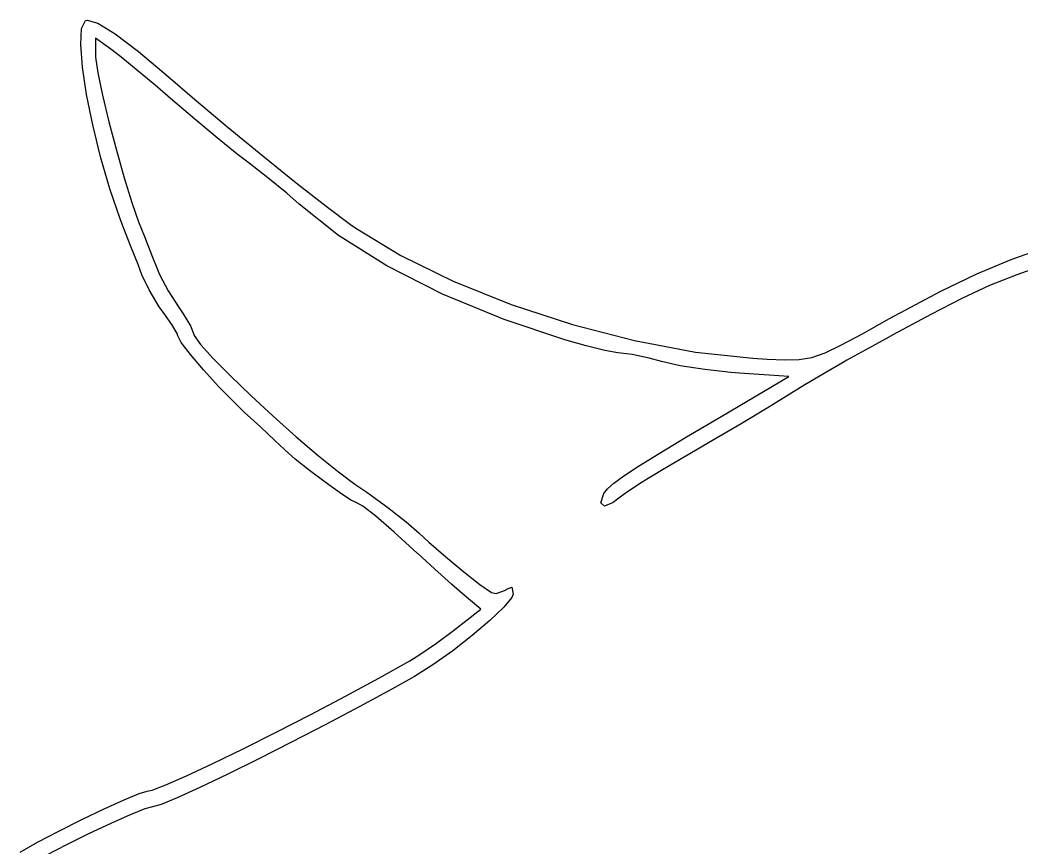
# Model space of a CAD drawing. Header units: inches. Extents: x 5.12 to 6.16, y -3.97 to -1.88.
# Drawn here: x 5.2634 to 5.5417, y -2.995 to -2.7648 of the extents above; entities that cross this region are included whole.
import ezdxf

# ---------------------------------------------------------------- set-up
doc = ezdxf.new("R2010")
doc.units = ezdxf.units.IN
doc.header["$MEASUREMENT"] = 0
doc.layers.add('B.Silkscreen', color=31, linetype='CONTINUOUS', true_color=0xe8b2a7)

msp = doc.modelspace()

# ---------------------------------------------------------------- linework, layer by layer
at = {"layer": 'B.Silkscreen', "linetype": 'CONTINUOUS'}
for p, q in [((5.28047, -2.7672), (5.28151, -2.76501)), ((5.28151, -2.76501), (5.28206, -2.76484)), ((5.28206, -2.76484), (5.285, -2.76571)), ((5.285, -2.76571), (5.28976, -2.76865)), ((5.28024, -2.77166), (5.28047, -2.7672)), ((5.28976, -2.76865), (5.29628, -2.77361)), ((5.28074, -2.77792), (5.28024, -2.77166)), ((5.28855, -2.77291), (5.2843, -2.76988)), ((5.2843, -2.76988), (5.2843, -2.77418)), ((5.2843, -2.77418), (5.28434, -2.77513)), ((5.28434, -2.77513), (5.285, -2.77952)), ((5.29133, -2.77505), (5.28855, -2.77291)), ((5.29564, -2.77858), (5.29133, -2.77505)), ((5.29628, -2.77361), (5.30449, -2.78054)), ((5.28187, -2.78552), (5.28074, -2.77792)), ((5.285, -2.77952), (5.2863, -2.78575)), ((5.30087, -2.78298), (5.29564, -2.77858)), ((5.30449, -2.78054), (5.31184, -2.78689)), ((5.30581, -2.78721), (5.30087, -2.78298)), ((5.28357, -2.794), (5.28187, -2.78552)), ((5.2863, -2.78575), (5.28806, -2.79315)), ((5.31189, -2.7924), (5.30581, -2.78721)), ((5.31184, -2.78689), (5.32118, -2.79474)), ((5.28573, -2.80289), (5.28357, -2.794)), ((5.28806, -2.79315), (5.29012, -2.80103)), ((5.31815, -2.79759), (5.31189, -2.7924)), ((5.32118, -2.79474), (5.33079, -2.80263)), ((5.32373, -2.80209), (5.31815, -2.79759)), ((5.28829, -2.81175), (5.28573, -2.80289)), ((5.29012, -2.80103), (5.2923, -2.80874)), ((5.32699, -2.80461), (5.32373, -2.80209)), ((5.33079, -2.80263), (5.34006, -2.81007)), ((5.3322, -2.80867), (5.32699, -2.80461)), ((5.2923, -2.80874), (5.29442, -2.8156)), ((5.33744, -2.81299), (5.3322, -2.80867)), ((5.34006, -2.81007), (5.34841, -2.81658)), ((5.29115, -2.82011), (5.28829, -2.81175)), ((5.34089, -2.81602), (5.33744, -2.81299)), ((5.29442, -2.8156), (5.29632, -2.82093)), ((5.35185, -2.82477), (5.34089, -2.81602)), ((5.34841, -2.81658), (5.35521, -2.82166)), ((5.29202, -2.82237), (5.29115, -2.82011)), ((5.29416, -2.82777), (5.29202, -2.82237)), ((5.29632, -2.82093), (5.29795, -2.82506)), ((5.35521, -2.82166), (5.35669, -2.82271)), ((5.29795, -2.82506), (5.30002, -2.83032)), ((5.36526, -2.83317), (5.35185, -2.82477)), ((5.35669, -2.82271), (5.36914, -2.8303)), ((5.29614, -2.83283), (5.29416, -2.82777)), ((5.53871, -2.83143), (5.54851, -2.82795)), ((5.30002, -2.83032), (5.30153, -2.83424)), ((5.36914, -2.8303), (5.38373, -2.83743)), ((5.29723, -2.83568), (5.29614, -2.83283)), ((5.38072, -2.84102), (5.36526, -2.83317)), ((5.52922, -2.83539), (5.53871, -2.83143)), ((5.54829, -2.8328), (5.54026, -2.83564)), ((5.29922, -2.83981), (5.29723, -2.83568)), ((5.30153, -2.83424), (5.30209, -2.83557)), ((5.30209, -2.83557), (5.30449, -2.8401)), ((5.51921, -2.84019), (5.52922, -2.83539)), ((5.54026, -2.83564), (5.53274, -2.83867)), ((5.38373, -2.83743), (5.39984, -2.84389)), ((5.53274, -2.83867), (5.52502, -2.84224)), ((5.30206, -2.84453), (5.29922, -2.83981)), ((5.30449, -2.8401), (5.30742, -2.84462)), ((5.39782, -2.8481), (5.38072, -2.84102)), ((5.50788, -2.8462), (5.51921, -2.84019)), ((5.30312, -2.84605), (5.30206, -2.84453)), ((5.30742, -2.84462), (5.30873, -2.84652)), ((5.39984, -2.84389), (5.41684, -2.84947)), ((5.52502, -2.84224), (5.51636, -2.84667)), ((5.30551, -2.84953), (5.30312, -2.84605)), ((5.30873, -2.84652), (5.31073, -2.84988)), ((5.50493, -2.84783), (5.50788, -2.8462)), ((5.51636, -2.84667), (5.50602, -2.85231)), ((5.30698, -2.85202), (5.30551, -2.84953)), ((5.31073, -2.84988), (5.31152, -2.85196)), ((5.41474, -2.85378), (5.39782, -2.8481)), ((5.41684, -2.84947), (5.43412, -2.85396)), ((5.49721, -2.85213), (5.50493, -2.84783)), ((5.30722, -2.85265), (5.30698, -2.85202)), ((5.30816, -2.85451), (5.30722, -2.85265)), ((5.31152, -2.85196), (5.3117, -2.85253)), ((5.3117, -2.85253), (5.31353, -2.85505)), ((5.49143, -2.85525), (5.49721, -2.85213)), ((5.50602, -2.85231), (5.50391, -2.85349)), ((5.31069, -2.85784), (5.30816, -2.85451)), ((5.31353, -2.85505), (5.31702, -2.85891)), ((5.42065, -2.85545), (5.41474, -2.85378)), ((5.42585, -2.85673), (5.42065, -2.85545)), ((5.43412, -2.85396), (5.45103, -2.85717)), ((5.487, -2.85735), (5.49143, -2.85525)), ((5.50391, -2.85349), (5.4982, -2.85663)), ((5.31433, -2.86212), (5.31069, -2.85784)), ((5.42949, -2.85741), (5.42585, -2.85673)), ((5.43028, -2.85747), (5.42949, -2.85741)), ((5.43346, -2.85786), (5.43028, -2.85747)), ((5.43814, -2.85888), (5.43346, -2.85786)), ((5.45103, -2.85717), (5.46696, -2.85886)), ((5.47981, -2.85922), (5.48332, -2.85862)), ((5.48332, -2.85862), (5.487, -2.85735)), ((5.4982, -2.85663), (5.49308, -2.85943)), ((5.31702, -2.85891), (5.32181, -2.86376)), ((5.44158, -2.8598), (5.43814, -2.85888)), ((5.44675, -2.86096), (5.44158, -2.8598)), ((5.45357, -2.86204), (5.44675, -2.86096)), ((5.46696, -2.85886), (5.47093, -2.8591)), ((5.47093, -2.8591), (5.47588, -2.85932)), ((5.47588, -2.85932), (5.47981, -2.85922)), ((5.49188, -2.8601), (5.48719, -2.86282)), ((5.49308, -2.85943), (5.49188, -2.8601)), ((5.31863, -2.86682), (5.31433, -2.86212)), ((5.32181, -2.86376), (5.32751, -2.86925)), ((5.46084, -2.86285), (5.45357, -2.86204)), ((5.45836, -2.87493), (5.47699, -2.86395)), ((5.46329, -2.86304), (5.46084, -2.86285)), ((5.47699, -2.86395), (5.46329, -2.86304)), ((5.48719, -2.86282), (5.48141, -2.86629)), ((5.32312, -2.8714), (5.31863, -2.86682)), ((5.48141, -2.86629), (5.47552, -2.86992)), ((5.32751, -2.86925), (5.33373, -2.87501)), ((5.32576, -2.87392), (5.32312, -2.8714)), ((5.47552, -2.86992), (5.47095, -2.87273)), ((5.33015, -2.87798), (5.32576, -2.87392)), ((5.33373, -2.87501), (5.34012, -2.8807)), ((5.44854, -2.88075), (5.45836, -2.87493)), ((5.47095, -2.87273), (5.46368, -2.8771)), ((5.33416, -2.88172), (5.33015, -2.87798)), ((5.46368, -2.8771), (5.45579, -2.88176)), ((5.34012, -2.8807), (5.34628, -2.88597)), ((5.44091, -2.88534), (5.44854, -2.88075)), ((5.33694, -2.88434), (5.33416, -2.88172)), ((5.45579, -2.88176), (5.44834, -2.88607)), ((5.33984, -2.88688), (5.33694, -2.88434)), ((5.33694, -2.88434), (5.33694, -2.88434)), ((5.34628, -2.88597), (5.35183, -2.89047)), ((5.43518, -2.88889), (5.44091, -2.88534)), ((5.44816, -2.88617), (5.44184, -2.88987)), ((5.44834, -2.88607), (5.44816, -2.88617)), ((5.34379, -2.89003), (5.33984, -2.88688)), ((5.43108, -2.89158), (5.43518, -2.88889)), ((5.34812, -2.89331), (5.34379, -2.89003)), ((5.35183, -2.89047), (5.35641, -2.89383)), ((5.4283, -2.89362), (5.43108, -2.89158)), ((5.44184, -2.88987), (5.43619, -2.89334)), ((5.35216, -2.89623), (5.34812, -2.89331)), ((5.35641, -2.89383), (5.35968, -2.89609)), ((5.42655, -2.89519), (5.4283, -2.89362)), ((5.43619, -2.89334), (5.43183, -2.89618)), ((5.35527, -2.89829), (5.35216, -2.89623)), ((5.35968, -2.89609), (5.36554, -2.90037)), ((5.42469, -2.89902), (5.42557, -2.89644)), ((5.42557, -2.89644), (5.42655, -2.89519)), ((5.43183, -2.89618), (5.42936, -2.89801)), ((5.35673, -2.89901), (5.35527, -2.89829)), ((5.35857, -2.89999), (5.35673, -2.89901)), ((5.36218, -2.90279), (5.35857, -2.89999)), ((5.36554, -2.90037), (5.37067, -2.90437)), ((5.42573, -2.89996), (5.42469, -2.89902)), ((5.42812, -2.899), (5.42573, -2.89996)), ((5.42936, -2.89801), (5.42812, -2.899)), ((5.3673, -2.9072), (5.36218, -2.90279)), ((5.37067, -2.90437), (5.37422, -2.90746)), ((5.3737, -2.91302), (5.3673, -2.9072)), ((5.37422, -2.90746), (5.37692, -2.90998)), ((5.37692, -2.90998), (5.38165, -2.91412)), ((5.37384, -2.91315), (5.3737, -2.91302)), ((5.37849, -2.91742), (5.37384, -2.91315)), ((5.38165, -2.91412), (5.38666, -2.91826)), ((5.3832, -2.92164), (5.37849, -2.91742)), ((5.38666, -2.91826), (5.39114, -2.92176)), ((5.38617, -2.92423), (5.3832, -2.92164)), ((5.39114, -2.92176), (5.39431, -2.92395)), ((5.39853, -2.9231), (5.39999, -2.9225)), ((5.39999, -2.9225), (5.40034, -2.92441)), ((5.39135, -2.92866), (5.38617, -2.92423)), ((5.39431, -2.92395), (5.39564, -2.92427)), ((5.39564, -2.92427), (5.39825, -2.92332)), ((5.39997, -2.92537), (5.39773, -2.92809)), ((5.39825, -2.92332), (5.39853, -2.9231)), ((5.40034, -2.92441), (5.39997, -2.92537)), ((5.39773, -2.92809), (5.39391, -2.93174)), ((5.38378, -2.93452), (5.39135, -2.92866)), ((5.39391, -2.93174), (5.38902, -2.93592)), ((5.37904, -2.93804), (5.38378, -2.93452)), ((5.38902, -2.93592), (5.38356, -2.94019)), ((5.37447, -2.9412), (5.37904, -2.93804)), ((5.37164, -2.94297), (5.37447, -2.9412)), ((5.38356, -2.94019), (5.37804, -2.94414)), ((5.36305, -2.94777), (5.37164, -2.94297)), ((5.37804, -2.94414), (5.37295, -2.94734)), ((5.35375, -2.9528), (5.36305, -2.94777)), ((5.37295, -2.94734), (5.36668, -2.95086)), ((5.34412, -2.95787), (5.35375, -2.9528)), ((5.36668, -2.95086), (5.35776, -2.95572)), ((5.35776, -2.95572), (5.34835, -2.96071)), ((5.33452, -2.96281), (5.34412, -2.95787)), ((5.34835, -2.96071), (5.33882, -2.96564)), ((5.32532, -2.96742), (5.33452, -2.96281)), ((5.33882, -2.96564), (5.32954, -2.97033)), ((5.3169, -2.97153), (5.32532, -2.96742)), ((5.30963, -2.97494), (5.3169, -2.97153)), ((5.32954, -2.97033), (5.3209, -2.97459)), ((5.30389, -2.97747), (5.30963, -2.97494)), ((5.3209, -2.97459), (5.31327, -2.97822)), ((5.30003, -2.97894), (5.30389, -2.97747)), ((5.31327, -2.97822), (5.30702, -2.98105)), ((5.29226, -2.98159), (5.29644, -2.97988)), ((5.29644, -2.97988), (5.2987, -2.97924)), ((5.2987, -2.97924), (5.30003, -2.97894)), ((5.30702, -2.98105), (5.30255, -2.98289)), ((5.28676, -2.9841), (5.29226, -2.98159)), ((5.30021, -2.98354), (5.29805, -2.98414)), ((5.30255, -2.98289), (5.30021, -2.98354)), ((5.28052, -2.9871), (5.28676, -2.9841)), ((5.29396, -2.9858), (5.28855, -2.98821)), ((5.29805, -2.98414), (5.29396, -2.9858)), ((5.27415, -2.9903), (5.28052, -2.9871)), ((5.28855, -2.98821), (5.28243, -2.9911)), ((5.26823, -2.99342), (5.27415, -2.9903)), ((5.28243, -2.9911), (5.27623, -2.99416)), ((5.26336, -2.99616), (5.26823, -2.99342)), ((5.27623, -2.99416), (5.27056, -2.99712))]:
    msp.add_line(p, q, dxfattribs=at)

doc.saveas('drawing.dxf')
